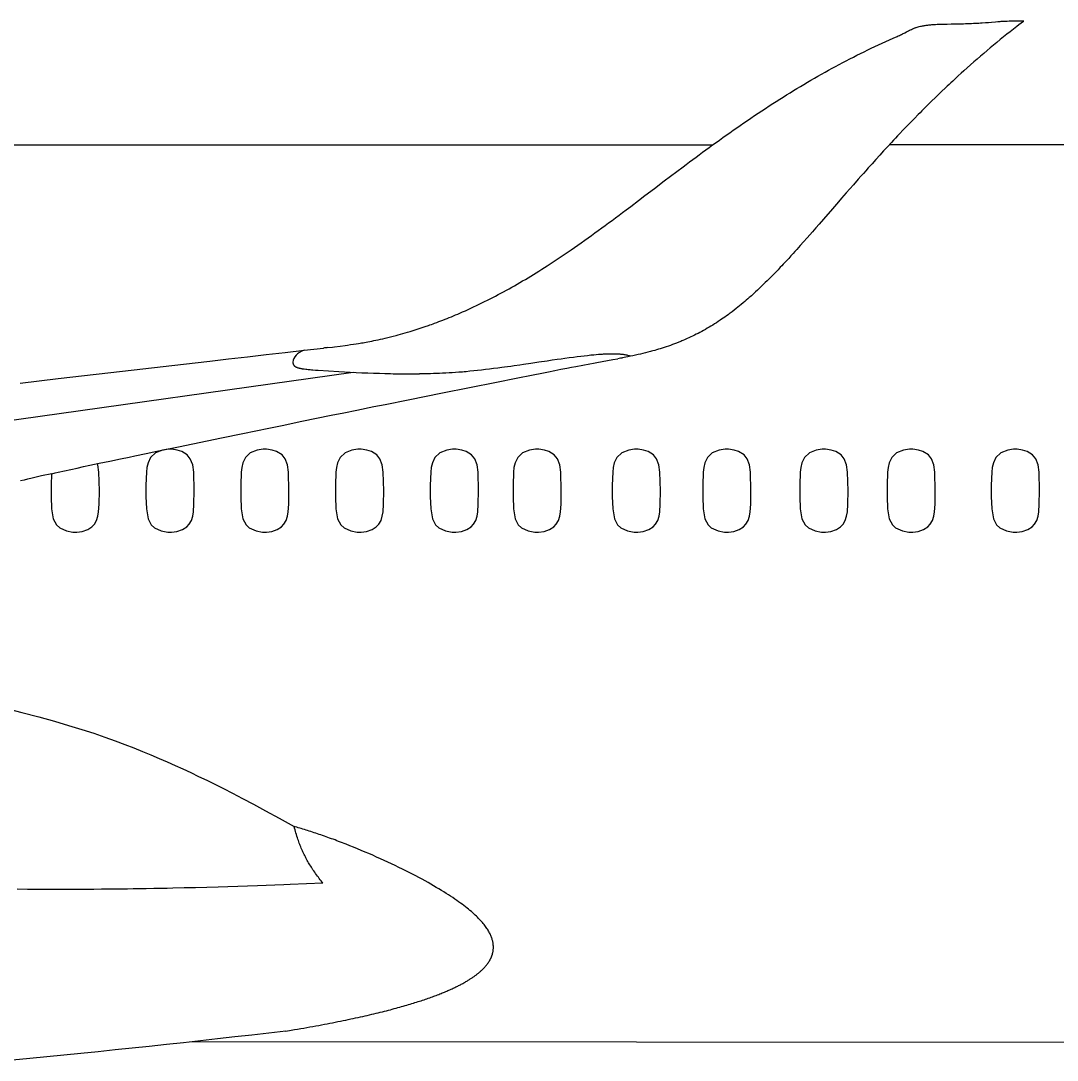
# Model space of a CAD drawing. Header units: millimetres. Extents: x 0 to 164410, y 0 to 99872.
# Drawn here: x 43516 to 50547, y 85120 to 92170 of the extents above; entities that cross this region are included whole.
import ezdxf

# ---------------------------------------------------------------- set-up
doc = ezdxf.new("R2010")
doc.units = ezdxf.units.MM
doc.layers.add('8_SideView', color=1, linetype='Continuous')

msp = doc.modelspace()

# ---------------------------------------------------------------- linework, layer by layer
at = {"layer": '8_SideView', "color": 0, "linetype": 'Continuous'}
for p, q in [((10014.4, 91328.6), (48209.3, 91327.7)), ((49409.6, 91330.7), (56043, 91328.6)), ((37036.8, 88558.5), (45771.6, 89785.9)), ((44476.9, 89257.9), (44430.2, 89238.8)), ((44516.9, 89263.7), (44476.9, 89257.9)), ((44540.1, 89263.7), (44516.9, 89263.7)), ((44578.1, 89258.5), (44540.1, 89263.7)), ((44608.9, 89248.4), (44578.1, 89258.5)), ((45119.9, 89257.9), (45073.2, 89238.8)), ((45159.9, 89263.7), (45119.9, 89257.9)), ((45183.1, 89263.7), (45159.9, 89263.7)), ((45221, 89258.5), (45183.1, 89263.7)), ((45251.9, 89248.4), (45221, 89258.5)), ((45762.9, 89257.9), (45716.2, 89238.8)), ((45802.9, 89263.7), (45762.9, 89257.9)), ((45826.1, 89263.7), (45802.9, 89263.7)), ((45864, 89258.5), (45826.1, 89263.7)), ((45894.9, 89248.4), (45864, 89258.5)), ((46405.9, 89257.9), (46359.2, 89238.8)), ((46445.9, 89263.7), (46405.9, 89257.9)), ((46469.1, 89263.7), (46445.9, 89263.7)), ((46507, 89258.5), (46469.1, 89263.7)), ((46537.9, 89248.4), (46507, 89258.5)), ((46966.8, 89257.9), (46920.2, 89238.8)), ((47006.9, 89263.7), (46966.8, 89257.9)), ((47030.1, 89263.7), (47006.9, 89263.7)), ((47068, 89258.5), (47030.1, 89263.7)), ((47098.8, 89248.4), (47068, 89258.5)), ((47640.1, 89257.9), (47593.4, 89238.8)), ((47680.1, 89263.7), (47640.1, 89257.9)), ((47703.3, 89263.7), (47680.1, 89263.7)), ((47741.2, 89258.5), (47703.3, 89263.7)), ((47772.1, 89248.4), (47741.2, 89258.5)), ((48253.8, 89257.9), (48207.2, 89238.8)), ((48293.8, 89263.7), (48253.8, 89257.9)), ((48317, 89263.7), (48293.8, 89263.7)), ((48355, 89258.5), (48317, 89263.7)), ((48385.8, 89248.4), (48355, 89258.5)), ((48912.5, 89257.9), (48865.9, 89238.8)), ((48952.5, 89263.7), (48912.5, 89257.9)), ((48975.7, 89263.7), (48952.5, 89263.7)), ((49013.7, 89258.5), (48975.7, 89263.7)), ((49044.5, 89248.4), (49013.7, 89258.5)), ((49504.2, 89257.9), (49457.5, 89238.8)), ((49544.2, 89263.7), (49504.2, 89257.9)), ((49567.4, 89263.7), (49544.2, 89263.7)), ((49605.3, 89258.5), (49567.4, 89263.7)), ((49636.2, 89248.4), (49605.3, 89258.5)), ((50211.1, 89257.9), (50164.5, 89238.8)), ((50251.2, 89263.7), (50211.1, 89257.9)), ((50274.4, 89263.7), (50251.2, 89263.7)), ((50312.3, 89258.5), (50274.4, 89263.7)), ((50343.1, 89248.4), (50312.3, 89258.5)), ((44397, 89208.5), (44379.3, 89172.6)), ((44430.2, 89238.8), (44397, 89208.5)), ((44645.5, 89225.3), (44608.9, 89248.4)), ((44666.4, 89199.8), (44645.5, 89225.3)), ((44682.3, 89158), (44666.4, 89199.8)), ((45039.9, 89208.5), (45022.3, 89172.6)), ((45073.2, 89238.8), (45039.9, 89208.5)), ((45288.5, 89225.3), (45251.9, 89248.4)), ((45309.3, 89199.8), (45288.5, 89225.3)), ((45325.3, 89158), (45309.3, 89199.8)), ((45682.9, 89208.5), (45665.2, 89172.6)), ((45716.2, 89238.8), (45682.9, 89208.5)), ((45931.4, 89225.3), (45894.9, 89248.4)), ((45952.3, 89199.8), (45931.4, 89225.3)), ((45968.2, 89158), (45952.3, 89199.8)), ((46325.9, 89208.5), (46308.2, 89172.6)), ((46359.2, 89238.8), (46325.9, 89208.5)), ((46574.4, 89225.3), (46537.9, 89248.4)), ((46595.3, 89199.8), (46574.4, 89225.3)), ((46611.2, 89158), (46595.3, 89199.8)), ((46886.9, 89208.5), (46869.2, 89172.6)), ((46920.2, 89238.8), (46886.9, 89208.5)), ((47135.4, 89225.3), (47098.8, 89248.4)), ((47156.3, 89199.8), (47135.4, 89225.3)), ((47172.2, 89158), (47156.3, 89199.8)), ((47560.1, 89208.5), (47542.4, 89172.6)), ((47593.4, 89238.8), (47560.1, 89208.5)), ((47808.6, 89225.3), (47772.1, 89248.4)), ((47829.5, 89199.8), (47808.6, 89225.3)), ((47845.4, 89158), (47829.5, 89199.8)), ((48173.9, 89208.5), (48156.2, 89172.6)), ((48207.2, 89238.8), (48173.9, 89208.5)), ((48422.4, 89225.3), (48385.8, 89248.4)), ((48443.3, 89199.8), (48422.4, 89225.3)), ((48459.2, 89158), (48443.3, 89199.8)), ((48832.6, 89208.5), (48814.9, 89172.6)), ((48865.9, 89238.8), (48832.6, 89208.5)), ((49081.1, 89225.3), (49044.5, 89248.4)), ((49102, 89199.8), (49081.1, 89225.3)), ((49117.9, 89158), (49102, 89199.8)), ((49424.2, 89208.5), (49406.5, 89172.6)), ((49457.5, 89238.8), (49424.2, 89208.5)), ((49672.7, 89225.3), (49636.2, 89248.4)), ((49693.6, 89199.8), (49672.7, 89225.3)), ((49709.5, 89158), (49693.6, 89199.8)), ((50131.2, 89208.5), (50113.5, 89172.6)), ((50164.5, 89238.8), (50131.2, 89208.5)), ((50379.7, 89225.3), (50343.1, 89248.4)), ((50400.6, 89199.8), (50379.7, 89225.3)), ((50416.5, 89158), (50400.6, 89199.8)), ((44039.3, 89158), (44036.1, 89166.3)), ((44046.2, 89108.2), (44039.3, 89158)), ((44371.9, 89139.7), (44368.4, 89108.4)), ((44379.3, 89172.6), (44371.9, 89139.7)), ((44689.2, 89108.2), (44682.3, 89158)), ((45014.9, 89139.7), (45011.4, 89108.4)), ((45022.3, 89172.6), (45014.9, 89139.7)), ((45332.1, 89108.2), (45325.3, 89158)), ((45657.8, 89139.7), (45654.4, 89108.4)), ((45665.2, 89172.6), (45657.8, 89139.7)), ((45975.1, 89108.2), (45968.2, 89158)), ((46300.8, 89139.7), (46297.4, 89108.4)), ((46308.2, 89172.6), (46300.8, 89139.7)), ((46618.1, 89108.2), (46611.2, 89158)), ((46861.8, 89139.7), (46858.4, 89108.4)), ((46869.2, 89172.6), (46861.8, 89139.7)), ((47179.1, 89108.2), (47172.2, 89158)), ((47535, 89139.7), (47531.6, 89108.4)), ((47542.4, 89172.6), (47535, 89139.7)), ((47852.3, 89108.2), (47845.4, 89158)), ((48148.8, 89139.7), (48145.3, 89108.4)), ((48156.2, 89172.6), (48148.8, 89139.7)), ((48466.1, 89108.2), (48459.2, 89158)), ((48807.5, 89139.7), (48804, 89108.4)), ((48814.9, 89172.6), (48807.5, 89139.7)), ((49124.8, 89108.2), (49117.9, 89158)), ((49399.1, 89139.7), (49395.7, 89108.4)), ((49406.5, 89172.6), (49399.1, 89139.7)), ((49716.4, 89108.2), (49709.5, 89158)), ((50106.1, 89139.7), (50102.7, 89108.4)), ((50113.5, 89172.6), (50106.1, 89139.7)), ((50423.4, 89108.2), (50416.5, 89158)), ((43725.1, 89097.6), (43722.4, 89019.4)), ((44049.5, 88983), (44046.2, 89108.2)), ((44368.4, 89108.4), (44365.4, 89019.4)), ((44692.4, 88983), (44689.2, 89108.2)), ((45011.4, 89108.4), (45008.4, 89019.4)), ((45335.4, 88983), (45332.1, 89108.2)), ((45654.4, 89108.4), (45651.3, 89019.4)), ((45978.4, 88983), (45975.1, 89108.2)), ((46297.4, 89108.4), (46294.3, 89019.4)), ((46621.4, 88983), (46618.1, 89108.2)), ((46858.4, 89108.4), (46855.3, 89019.4)), ((47182.4, 88983), (47179.1, 89108.2)), ((47531.6, 89108.4), (47528.5, 89019.4)), ((47855.6, 88983), (47852.3, 89108.2)), ((48145.3, 89108.4), (48142.3, 89019.4)), ((48469.3, 88983), (48466.1, 89108.2)), ((48804, 89108.4), (48801, 89019.4)), ((49128, 88983), (49124.8, 89108.2)), ((49395.7, 89108.4), (49392.6, 89019.4)), ((49719.7, 88983), (49716.4, 89108.2)), ((50102.7, 89108.4), (50099.6, 89019.4)), ((50426.7, 88983), (50423.4, 89108.2)), ((43722.4, 89019.4), (43722.4, 88944.3)), ((44048, 88891.3), (44049.5, 88983)), ((44365.4, 89019.4), (44365.4, 88944.3)), ((44691, 88891.3), (44692.4, 88983)), ((45008.4, 89019.4), (45008.4, 88944.3)), ((45333.9, 88891.3), (45335.4, 88983)), ((45651.3, 89019.4), (45651.4, 88944.3)), ((45976.9, 88891.3), (45978.4, 88983)), ((46294.3, 89019.4), (46294.4, 88944.3)), ((46619.9, 88891.3), (46621.4, 88983)), ((46855.3, 89019.4), (46855.3, 88944.3)), ((47180.9, 88891.3), (47182.4, 88983)), ((47528.5, 89019.4), (47528.6, 88944.3)), ((47854.1, 88891.3), (47855.6, 88983)), ((48142.3, 89019.4), (48142.3, 88944.3)), ((48467.9, 88891.3), (48469.3, 88983)), ((48801, 89019.4), (48801, 88944.3)), ((49126.6, 88891.3), (49128, 88983)), ((49392.6, 89019.4), (49392.7, 88944.3)), ((49718.2, 88891.3), (49719.7, 88983)), ((50099.6, 89019.4), (50099.6, 88944.3)), ((50425.2, 88891.3), (50426.7, 88983)), ((43722.4, 88944.3), (43725.3, 88860)), ((44365.4, 88944.3), (44368.3, 88860)), ((45008.4, 88944.3), (45011.2, 88860)), ((45651.4, 88944.3), (45654.2, 88860)), ((46294.4, 88944.3), (46297.2, 88860)), ((46855.3, 88944.3), (46858.2, 88860)), ((47528.6, 88944.3), (47531.4, 88860)), ((48142.3, 88944.3), (48145.2, 88860)), ((48801, 88944.3), (48803.9, 88860)), ((49392.7, 88944.3), (49395.5, 88860)), ((50099.6, 88944.3), (50102.5, 88860)), ((43725.3, 88860), (43736.6, 88792.4)), ((44039.7, 88809.7), (44044.5, 88839.9)), ((44044.5, 88839.9), (44048, 88891.3)), ((44368.3, 88860), (44379.6, 88792.4)), ((44682.7, 88809.7), (44687.5, 88839.9)), ((44687.5, 88839.9), (44691, 88891.3)), ((45011.2, 88860), (45022.5, 88792.4)), ((45325.7, 88809.7), (45330.5, 88839.9)), ((45330.5, 88839.9), (45333.9, 88891.3)), ((45654.2, 88860), (45665.5, 88792.4)), ((45968.6, 88809.7), (45973.5, 88839.9)), ((45973.5, 88839.9), (45976.9, 88891.3)), ((46297.2, 88860), (46308.5, 88792.4)), ((46611.6, 88809.7), (46616.5, 88839.9)), ((46616.5, 88839.9), (46619.9, 88891.3)), ((46858.2, 88860), (46869.5, 88792.4)), ((47172.6, 88809.7), (47177.4, 88839.9)), ((47177.4, 88839.9), (47180.9, 88891.3)), ((47531.4, 88860), (47542.7, 88792.4)), ((47845.8, 88809.7), (47850.7, 88839.9)), ((47850.7, 88839.9), (47854.1, 88891.3)), ((48145.2, 88860), (48156.5, 88792.4)), ((48459.6, 88809.7), (48464.4, 88839.9)), ((48464.4, 88839.9), (48467.9, 88891.3)), ((48803.9, 88860), (48815.2, 88792.4)), ((49118.3, 88809.7), (49123.1, 88839.9)), ((49123.1, 88839.9), (49126.6, 88891.3)), ((49395.5, 88860), (49406.8, 88792.4)), ((49709.9, 88809.7), (49714.8, 88839.9)), ((49714.8, 88839.9), (49718.2, 88891.3)), ((50102.5, 88860), (50113.8, 88792.4)), ((50416.9, 88809.7), (50421.7, 88839.9)), ((50421.7, 88839.9), (50425.2, 88891.3)), ((43736.6, 88792.4), (43758.3, 88751.9)), ((44015.7, 88754.9), (44030.9, 88781.1)), ((44030.9, 88781.1), (44039.7, 88809.7)), ((44379.6, 88792.4), (44401.3, 88751.9)), ((44658.7, 88754.9), (44673.8, 88781.1)), ((44673.8, 88781.1), (44682.7, 88809.7)), ((45022.5, 88792.4), (45044.3, 88751.9)), ((45301.7, 88754.9), (45316.8, 88781.1)), ((45316.8, 88781.1), (45325.7, 88809.7)), ((45665.5, 88792.4), (45687.3, 88751.9)), ((45944.7, 88754.9), (45959.8, 88781.1)), ((45959.8, 88781.1), (45968.6, 88809.7)), ((46308.5, 88792.4), (46330.2, 88751.9)), ((46587.7, 88754.9), (46602.8, 88781.1)), ((46602.8, 88781.1), (46611.6, 88809.7)), ((46869.5, 88792.4), (46891.2, 88751.9)), ((47148.6, 88754.9), (47163.8, 88781.1)), ((47163.8, 88781.1), (47172.6, 88809.7)), ((47542.7, 88792.4), (47564.5, 88751.9)), ((47821.9, 88754.9), (47837, 88781.1)), ((47837, 88781.1), (47845.8, 88809.7)), ((48156.5, 88792.4), (48178.2, 88751.9)), ((48435.6, 88754.9), (48450.7, 88781.1)), ((48450.7, 88781.1), (48459.6, 88809.7)), ((48815.2, 88792.4), (48836.9, 88751.9)), ((49094.3, 88754.9), (49109.4, 88781.1)), ((49109.4, 88781.1), (49118.3, 88809.7)), ((49406.8, 88792.4), (49428.6, 88751.9)), ((49686, 88754.9), (49701.1, 88781.1)), ((49701.1, 88781.1), (49709.9, 88809.7)), ((50113.8, 88792.4), (50135.5, 88751.9)), ((50392.9, 88754.9), (50408.1, 88781.1)), ((50408.1, 88781.1), (50416.9, 88809.7)), ((43758.3, 88751.9), (43780.3, 88731.7)), ((43780.3, 88731.7), (43825.9, 88710.2)), ((43825.9, 88710.2), (43870.3, 88702.5)), ((43870.3, 88702.5), (43896.3, 88702.2)), ((43896.3, 88702.2), (43932.9, 88707)), ((43932.9, 88707), (43970.3, 88719.5)), ((43970.3, 88719.5), (43998.8, 88737.4)), ((43998.8, 88737.4), (44015.7, 88754.9)), ((44401.3, 88751.9), (44423.3, 88731.7)), ((44423.3, 88731.7), (44468.9, 88710.2)), ((44468.9, 88710.2), (44513.3, 88702.5)), ((44513.3, 88702.5), (44539.3, 88702.2)), ((44539.3, 88702.2), (44575.9, 88707)), ((44575.9, 88707), (44613.3, 88719.5)), ((44613.3, 88719.5), (44641.7, 88737.4)), ((44641.7, 88737.4), (44658.7, 88754.9)), ((45044.3, 88751.9), (45066.3, 88731.7)), ((45066.3, 88731.7), (45111.9, 88710.2)), ((45111.9, 88710.2), (45156.2, 88702.5)), ((45156.2, 88702.5), (45182.3, 88702.2)), ((45182.3, 88702.2), (45218.8, 88707)), ((45218.8, 88707), (45256.3, 88719.5)), ((45256.3, 88719.5), (45284.7, 88737.4)), ((45284.7, 88737.4), (45301.7, 88754.9)), ((45687.3, 88751.9), (45709.3, 88731.7)), ((45709.3, 88731.7), (45754.9, 88710.2)), ((45754.9, 88710.2), (45799.2, 88702.5)), ((45799.2, 88702.5), (45825.3, 88702.2)), ((45825.3, 88702.2), (45861.8, 88707)), ((45861.8, 88707), (45899.2, 88719.5)), ((45899.2, 88719.5), (45927.7, 88737.4)), ((45927.7, 88737.4), (45944.7, 88754.9)), ((46330.2, 88751.9), (46352.2, 88731.7)), ((46352.2, 88731.7), (46397.9, 88710.2)), ((46397.9, 88710.2), (46442.2, 88702.5)), ((46442.2, 88702.5), (46468.3, 88702.2)), ((46468.3, 88702.2), (46504.8, 88707)), ((46504.8, 88707), (46542.2, 88719.5)), ((46542.2, 88719.5), (46570.7, 88737.4)), ((46570.7, 88737.4), (46587.7, 88754.9)), ((46891.2, 88751.9), (46913.2, 88731.7)), ((46913.2, 88731.7), (46958.8, 88710.2)), ((46958.8, 88710.2), (47003.2, 88702.5)), ((47003.2, 88702.5), (47029.2, 88702.2)), ((47029.2, 88702.2), (47065.8, 88707)), ((47065.8, 88707), (47103.2, 88719.5)), ((47103.2, 88719.5), (47131.7, 88737.4)), ((47131.7, 88737.4), (47148.6, 88754.9)), ((47564.5, 88751.9), (47586.5, 88731.7)), ((47586.5, 88731.7), (47632.1, 88710.2)), ((47632.1, 88710.2), (47676.4, 88702.5)), ((47676.4, 88702.5), (47702.5, 88702.2)), ((47702.5, 88702.2), (47739, 88707)), ((47739, 88707), (47776.4, 88719.5)), ((47776.4, 88719.5), (47804.9, 88737.4)), ((47804.9, 88737.4), (47821.9, 88754.9)), ((48178.2, 88751.9), (48200.2, 88731.7)), ((48200.2, 88731.7), (48245.8, 88710.2)), ((48245.8, 88710.2), (48290.2, 88702.5)), ((48290.2, 88702.5), (48316.2, 88702.2)), ((48316.2, 88702.2), (48352.8, 88707)), ((48352.8, 88707), (48390.2, 88719.5)), ((48390.2, 88719.5), (48418.6, 88737.4)), ((48418.6, 88737.4), (48435.6, 88754.9)), ((48836.9, 88751.9), (48858.9, 88731.7)), ((48858.9, 88731.7), (48904.5, 88710.2)), ((48904.5, 88710.2), (48948.9, 88702.5)), ((48948.9, 88702.5), (48974.9, 88702.2)), ((48974.9, 88702.2), (49011.5, 88707)), ((49011.5, 88707), (49048.9, 88719.5)), ((49048.9, 88719.5), (49077.3, 88737.4)), ((49077.3, 88737.4), (49094.3, 88754.9)), ((49428.6, 88751.9), (49450.5, 88731.7)), ((49450.5, 88731.7), (49496.2, 88710.2)), ((49496.2, 88710.2), (49540.5, 88702.5)), ((49540.5, 88702.5), (49566.6, 88702.2)), ((49566.6, 88702.2), (49603.1, 88707)), ((49603.1, 88707), (49640.5, 88719.5)), ((49640.5, 88719.5), (49669, 88737.4)), ((49669, 88737.4), (49686, 88754.9)), ((50135.5, 88751.9), (50157.5, 88731.7)), ((50157.5, 88731.7), (50203.1, 88710.2)), ((50203.1, 88710.2), (50247.5, 88702.5)), ((50247.5, 88702.5), (50273.6, 88702.2)), ((50273.6, 88702.2), (50310.1, 88707)), ((50310.1, 88707), (50347.5, 88719.5)), ((50347.5, 88719.5), (50376, 88737.4)), ((50376, 88737.4), (50392.9, 88754.9)), ((52445.9, 85240), (44677.9, 85245.4))]:
    msp.add_line(p, q, dxfattribs=at)
for points in [[(50317.6, 92166.3), (50302.4, 92154.8), (50287.2, 92143.2), (50272, 92131.6), (50260.7, 92122.8), (50249.3, 92114), (50226.7, 92096.2), (50204.2, 92078.3), (50181.7, 92060.3), (50159.3, 92042.2), (50137, 92023.9), (50114.7, 92005.5), (50092.6, 91987), (50070.5, 91968.4), (50047.9, 91949.1), (50025.3, 91929.7), (50002.9, 91910.2), (49980.6, 91890.6), (49958.3, 91871), (49936.2, 91851.2), (49914.2, 91831.4), (49895, 91813.9), (49875.9, 91796.5), (49856.8, 91778.9), (49837.9, 91761.3), (49825.4, 91749.7), (49812.9, 91738), (49800.3, 91726.1), (49787.8, 91714.2), (49764.7, 91692.3), (49741.8, 91670.3), (49719.1, 91648.2), (49696.5, 91626.1), (49674, 91603.9), (49651.6, 91581.7), (49629.4, 91559.5), (49616.5, 91546.5), (49603.6, 91533.5), (49578.1, 91507.5), (49552.7, 91481.5), (49527.5, 91455.5), (49502.5, 91429.4), (49477.7, 91403.4), (49464.2, 91389.1), (49450.8, 91374.8), (49436.9, 91360), (49423.1, 91345.2), (49396.1, 91316.2), (49369.4, 91287.2), (49342.9, 91258.3), (49316.6, 91229.4), (49290.5, 91200.6), (49264.7, 91171.8), (49248.2, 91153.4), (49231.8, 91135), (49214.4, 91115.3), (49197, 91095.7), (49163.8, 91058), (49139.6, 91030.5), (49115.7, 91003.1), (49084.1, 90966.8), (49063.2, 90942.8), (49021.9, 90895.2), (48961, 90825), (48931, 90790.5), (48908.7, 90764.9), (48886.5, 90739.5), (48868.4, 90718.9), (48850.5, 90698.4), (48826.7, 90671.5), (48803, 90644.9), (48779.5, 90618.6), (48767.8, 90605.6), (48756.1, 90592.7), (48740.6, 90575.6), (48725.1, 90558.8), (48709.7, 90542.1), (48699.3, 90530.9), (48688.9, 90519.7), (48678.6, 90508.8), (48668.4, 90497.9), (48652.9, 90481.7), (48637.5, 90465.6), (48622.2, 90449.8), (48606.8, 90434.2), (48598.2, 90425.5), (48589.7, 90416.9), (48578.2, 90405.6), (48566.8, 90394.3), (48555.4, 90383.2), (48541.7, 90370), (48528.1, 90357), (48514.4, 90344.1), (48500.8, 90331.4), (48487.2, 90319), (48479.6, 90312.1), (48472.1, 90305.4), (48464.8, 90298.8), (48457.4, 90292.3), (48447.4, 90283.6), (48437.5, 90275), (48427.6, 90266.5), (48415.6, 90256.4), (48403.7, 90246.5), (48391.8, 90236.7), (48379.8, 90227.1), (48367.9, 90217.6), (48354.4, 90207), (48340.9, 90196.7), (48327.3, 90186.5), (48320.6, 90181.5), (48313.8, 90176.5), (48302.9, 90168.7), (48292.1, 90160.9), (48281.2, 90153.3), (48270.3, 90145.8), (48259.4, 90138.4), (48247.1, 90130.2), (48234.7, 90122.2), (48222.4, 90114.3), (48210, 90106.6), (48197.6, 90099), (48185.2, 90091.5), (48172.7, 90084.2), (48160.2, 90077.1), (48147.7, 90070), (48135.2, 90063.2), (48123, 90056.6), (48110.7, 90050.2), (48098.5, 90043.9), (48086.2, 90037.8), (48073.8, 90031.7), (48061.5, 90025.8), (48049, 90020), (48036.6, 90014.4), (48027.1, 90010.1), (48017.5, 90005.9), (48008, 90001.8), (48000.8, 89998.8), (47993.6, 89995.8), (47979.1, 89989.9), (47964.6, 89984.2), (47950, 89978.6), (47936.4, 89973.5), (47922.7, 89968.6), (47909, 89963.7), (47895.2, 89959), (47881.4, 89954.4), (47867.5, 89949.9), (47853.5, 89945.5), (47841.2, 89941.8), (47828.8, 89938.1), (47816.4, 89934.5), (47804, 89931), (47795.7, 89928.7), (47787.3, 89926.5), (47778.9, 89924.2), (47770.4, 89922), (47753.8, 89917.8), (47737, 89913.7), (47720.1, 89909.8), (47703.1, 89906), (47686, 89902.3), (47668.7, 89898.7), (47651.3, 89895.2)], [(49618.3, 92132.5), (49625.4, 92134.1), (49632.5, 92135.6), (49638.7, 92136.7), (49644.9, 92137.8), (49651.1, 92138.8), (49657.4, 92139.7), (49663.7, 92140.6), (49669.9, 92141.4), (49676.2, 92142.1), (49682.6, 92142.7), (49688.9, 92143.3), (49695.2, 92143.9), (49701.6, 92144.4), (49707.9, 92144.8), (49714.3, 92145.3), (49720.7, 92145.6), (49733.5, 92146.3), (49746.5, 92146.8), (49759.6, 92147.3), (49772.9, 92147.6), (49786.3, 92148), (49799.9, 92148.2), (49827.5, 92148.7), (49855.4, 92149.2), (49883.4, 92149.8), (49897.3, 92150.1), (49911.2, 92150.5), (49924.9, 92150.9), (49938.5, 92151.3), (49951.9, 92151.8), (49965, 92152.4), (49977.9, 92152.9), (49990.6, 92153.6), (50003, 92154.2), (50015.1, 92154.9), (50026.9, 92155.7), (50038.3, 92156.4), (50060.3, 92158), (50081.1, 92159.6), (50100.6, 92161.2), (50127.6, 92163.4), (50144.3, 92164.8), (50160, 92165.9), (50167.5, 92166.5), (50174.7, 92166.9), (50181.8, 92167.4), (50188.6, 92167.7), (50195.2, 92168.1), (50207.8, 92168.5), (50219.9, 92168.9), (50231.4, 92169.1), (50248.2, 92169.2), (50264.8, 92169.4), (50281.5, 92169.6), (50298.2, 92169.9), (50303.5, 92170), (50308.7, 92170.1), (50313.4, 92170.1), (50317.7, 92170), (50320.1, 92170), (50321.4, 92169.9)], [(49460.2, 92063.8), (49468.5, 92067.4), (49476.2, 92071), (49483.3, 92074.4), (49490, 92077.6), (49496.2, 92080.7), (49502, 92083.7), (49507.5, 92086.6), (49512.7, 92089.3)], [(49512.7, 92089.4), (49524.3, 92095.5), (49530, 92098.5), (49538.6, 92102.9), (49545, 92106.1), (49551.4, 92109.2), (49557.8, 92112.1), (49564.4, 92115), (49570.9, 92117.7), (49577.5, 92120.3), (49580.9, 92121.5), (49584.2, 92122.7), (49587.6, 92123.8), (49591, 92125), (49597.7, 92127.1), (49604.5, 92129), (49611.3, 92130.8), (49618.3, 92132.5)], [(45643.9, 89958.8), (45683.7, 89964.2), (45716.1, 89968.6), (45732.4, 89970.9), (45753.1, 89973.8), (45773.9, 89976.7), (45790.6, 89979.2), (45807.3, 89981.7), (45817.8, 89983.4), (45828.2, 89985.1), (45838.1, 89986.7), (45847.9, 89988.4), (45859.3, 89990.4), (45870.7, 89992.5), (45883.9, 89995), (45897.1, 89997.6), (45911.5, 90000.5), (45925.8, 90003.5), (45940.1, 90006.5), (45956, 90010.1), (45972, 90013.7), (45987.9, 90017.4), (46006, 90021.8), (46024, 90026.3), (46042.8, 90031.1), (46061.6, 90036), (46077.2, 90040.2), (46092.8, 90044.5), (46108.4, 90048.9), (46124.5, 90053.5), (46140.5, 90058.2), (46156.6, 90063), (46177.1, 90069.3), (46197.6, 90075.8), (46218.3, 90082.5), (46239.1, 90089.3), (46260.1, 90096.4), (46281, 90103.7), (46291.6, 90107.4), (46302.1, 90111.2), (46312.7, 90115), (46323.3, 90118.8), (46337.5, 90124.1), (46351.7, 90129.4), (46365.9, 90134.8), (46380.2, 90140.3), (46394.4, 90145.9), (46408.7, 90151.5), (46423, 90157.3), (46437.4, 90163.1), (46451.6, 90169), (46466, 90175.1), (46480.4, 90181.1), (46494.8, 90187.3), (46513.5, 90195.4), (46532.1, 90203.7), (46550.8, 90212.1), (46569.5, 90220.7), (46588.3, 90229.4), (46607, 90238.2), (46625.7, 90247.2), (46644.5, 90256.3), (46662.9, 90265.3), (46681.3, 90274.5), (46699.6, 90283.8), (46718, 90293.2), (46736.4, 90302.8), (46754.8, 90312.5), (46773.2, 90322.3), (46791.6, 90332.3), (46810, 90342.3), (46828.5, 90352.6), (46846.9, 90362.9), (46865.3, 90373.3), (46883.8, 90383.9), (46902.2, 90394.6), (46920.6, 90405.4), (46939.1, 90416.4), (46957.6, 90427.5), (46976, 90438.6), (46994.5, 90449.9), (47013, 90461.3), (47031.4, 90472.8), (47050, 90484.5), (47068.4, 90496.3), (47086.9, 90508.1), (47107.2, 90521.2), (47127.5, 90534.5), (47147.8, 90547.9), (47168.1, 90561.4), (47188.4, 90575), (47208.7, 90588.7), (47229.1, 90602.6), (47249.5, 90616.6), (47272.4, 90632.5), (47295.4, 90648.5), (47318.4, 90664.7), (47341.4, 90681), (47364.5, 90697.5), (47387.6, 90714.1), (47410.8, 90730.8), (47433.9, 90747.7), (47457.3, 90764.7), (47480.5, 90781.8), (47504, 90799.1), (47527.4, 90816.5), (47551, 90834), (47574.5, 90851.6), (47598.3, 90869.4), (47622, 90887.2), (47653.8, 90911.2), (47707, 90951.4), (47749.8, 90984), (47815, 91033.5), (47881.3, 91083.7), (47923.4, 91115.6), (47965.9, 91147.7), (48009, 91180), (48030.7, 91196.2), (48052.5, 91212.5), (48074.6, 91228.9), (48096.6, 91245.2), (48118.9, 91261.6), (48141.2, 91278.1), (48163.8, 91294.6), (48186.4, 91311.1), (48209.3, 91327.7), (48232.2, 91344.2), (48255.3, 91360.8), (48278.5, 91377.4), (48301.9, 91394), (48325.4, 91410.6), (48349.1, 91427.2), (48372.9, 91443.8), (48396.9, 91460.5), (48420.9, 91477), (48445.2, 91493.6), (48469.5, 91510.1), (48494, 91526.7), (48518.6, 91543.1), (48543.4, 91559.5), (48568.3, 91575.9), (48593.3, 91592.2), (48618.4, 91608.5), (48641.4, 91623.3), (48664.6, 91638), (48687.8, 91652.7), (48711.1, 91667.3), (48734.5, 91681.8), (48758, 91696.2), (48781.5, 91710.6), (48805.1, 91724.8), (48828.7, 91739), (48852.5, 91753), (48876.2, 91766.9), (48900, 91780.7), (48923.9, 91794.4), (48947.8, 91808), (48971.7, 91821.5), (48995.6, 91834.8), (49019.6, 91848), (49043.6, 91861), (49067.6, 91873.9), (49091.7, 91886.7), (49115.8, 91899.4), (49139.9, 91911.9), (49164.1, 91924.3), (49188.3, 91936.5), (49212.5, 91948.6), (49236.9, 91960.6), (49261.2, 91972.5), (49285.7, 91984.3), (49310.2, 91995.9), (49334.8, 92007.4), (49359.6, 92018.9), (49384.4, 92030.2), (49409.6, 92041.5), (49434.9, 92052.7), (49460.2, 92063.8)], [(45597.9, 89953.4), (45629.7, 89957.3), (45643.9, 89958.8)], [(43512.3, 89712.8), (43770.2, 89743), (44027.6, 89773.1), (44284.7, 89803), (44541.4, 89832.7), (44797.6, 89862.3), (44925.5, 89877), (45053.5, 89891.6), (45181.9, 89906.3), (45310.3, 89920.9), (45439.5, 89935.6), (45568.8, 89950.2)], [(47651.3, 89895.2), (47646, 89896.9), (47640.4, 89898.4), (47634.6, 89899.9), (47628.7, 89901.3), (47622.5, 89902.6), (47616, 89903.8), (47610.1, 89904.7), (47604, 89905.6), (47597.7, 89906.4), (47591.3, 89907.1), (47586.9, 89907.5), (47582.5, 89907.9), (47578, 89908.3), (47573.4, 89908.6), (47568.7, 89908.8), (47564, 89909.1), (47558.9, 89909.3), (47553.8, 89909.5), (47543.6, 89909.7), (47533.3, 89909.8), (47522.7, 89909.8), (47513.8, 89909.6), (47504.7, 89909.4), (47495.6, 89909.1), (47488.6, 89908.8), (47481.6, 89908.5), (47467.5, 89907.8), (47459.7, 89907.3), (47451.9, 89906.8), (47436.1, 89905.7), (47420.2, 89904.4), (47404, 89903), (47393.5, 89902), (47382.8, 89901), (47371.6, 89899.8), (47360.4, 89898.6), (47338.2, 89896.2), (47315.9, 89893.6), (47291.4, 89890.6), (47266.6, 89887.4)], [(47651.3, 89895.2), (47642.6, 89893.5), (47634, 89891.7), (47621.6, 89889), (47609.2, 89886.4), (47598.2, 89884), (47592.7, 89882.9), (47584.5, 89881.3), (47575.9, 89879.6), (47567.2, 89878)], [(43727.8, 89098.2), (43749.2, 89103.1), (43770.6, 89108), (43813.3, 89117.7), (43855.9, 89127.2), (43898.6, 89136.7), (43941.2, 89146), (43983.9, 89155.2), (44015.8, 89162), (44047.8, 89168.8), (44083.9, 89176.5), (44119.9, 89184.1), (44192, 89199.2), (44250.5, 89211.4), (44289.5, 89219.5), (44367.4, 89235.6), (44439.7, 89250.6), (44585.1, 89280.6), (44877, 89341), (45021.9, 89371), (45199.8, 89407.8), (45288.6, 89426.1), (45421.7, 89453.5), (45521.7, 89473.9), (45621.8, 89494.3), (45708.8, 89512), (45795.7, 89529.5), (45911.5, 89552.9), (45988.7, 89568.4), (46143.3, 89599.3), (46376.2, 89645.8), (46742.6, 89719.2), (46875.8, 89745.9), (46992.9, 89769.2), (47051.5, 89780.9), (47095.5, 89789.6), (47139.5, 89798.3), (47179.6, 89806.2), (47219.6, 89814), (47250.9, 89820), (47282.2, 89826.1), (47329.7, 89835.1), (47377.2, 89844.1), (47401, 89848.5), (47424.7, 89852.8), (47460.4, 89859.3), (47496, 89865.7), (47531.6, 89871.9), (47567.2, 89878)], [(45361.6, 89855.1), (45361.7, 89853.5), (45361.9, 89851.9), (45362.2, 89849.8), (45362.5, 89847.8), (45363, 89845.8), (45363.7, 89843.4), (45364.1, 89842.3), (45364.5, 89841.2), (45365.2, 89839.5), (45366, 89837.9), (45366.8, 89836.3), (45367.8, 89834.8), (45369, 89833.1), (45370.4, 89831.5), (45371.8, 89829.9), (45373.4, 89828.5), (45375.1, 89827), (45376.7, 89825.9), (45378.3, 89824.8), (45379.9, 89823.8), (45381.2, 89823.1), (45382.6, 89822.3), (45384.1, 89821.6), (45385.6, 89820.9), (45387.1, 89820.2), (45388.7, 89819.6), (45392, 89818.3), (45395.4, 89817.2), (45397.7, 89816.4), (45400.1, 89815.8), (45402.6, 89815.1), (45405.2, 89814.4), (45410.6, 89813.2), (45416.1, 89812.1), (45421.7, 89811), (45425.7, 89810.3), (45429.7, 89809.7), (45434.6, 89809), (45439.5, 89808.3), (45448.8, 89807.1), (45456.8, 89806.2), (45465, 89805.3), (45472.5, 89804.5), (45480.1, 89803.8), (45489.3, 89802.9), (45498.5, 89802.1), (45516.2, 89800.7), (45534.1, 89799.4)], [(47266.6, 89887.4), (47237, 89883.5), (47207.3, 89879.5), (47181, 89875.8), (47154.7, 89872.1), (47121.1, 89867.2), (47087.5, 89862.3), (47031.3, 89854), (46975.2, 89845.7), (46925.3, 89838.4), (46900.5, 89834.8), (46863.4, 89829.4), (46840.2, 89826.2), (46817.2, 89823), (46798.3, 89820.4), (46779.4, 89817.8), (46751.6, 89814.1), (46723.9, 89810.6), (46696.3, 89807.1), (46668.9, 89803.8), (46641.5, 89800.7), (46614.3, 89797.7), (46588.6, 89795), (46563, 89792.5), (46537.5, 89790.1), (46524.8, 89789), (46512.1, 89787.9), (46499.4, 89786.9), (46486.8, 89785.9), (46464.9, 89784.3), (46443.2, 89782.8), (46421.4, 89781.5), (46399.7, 89780.3), (46377.9, 89779.2), (46356.2, 89778.2), (46336.1, 89777.5), (46315.9, 89776.8), (46295.8, 89776.3), (46275.5, 89775.8), (46262.2, 89775.6), (46248.8, 89775.4), (46235, 89775.2), (46221.2, 89775.1)], [(45534.1, 89799.4), (45673.7, 89790.9), (45712.3, 89788.9), (45750.9, 89786.9), (45791, 89785.1), (45830.9, 89783.3), (45870.6, 89781.7), (45909.9, 89780.3), (45948.9, 89779), (45986.5, 89777.9), (46023.7, 89776.9), (46042.2, 89776.5), (46060.5, 89776.2), (46084.7, 89775.7), (46108.8, 89775.4), (46132.6, 89775.1), (46162.4, 89775), (46177.5, 89774.9), (46192.4, 89774.9), (46206.8, 89775), (46221.2, 89775.1)], [(43727.8, 89098.2), (43704.1, 89093.1), (43680.3, 89088), (43656.5, 89082.7), (43638.7, 89078.7), (43620.8, 89074.6), (43585.1, 89066.4), (43561.7, 89061), (43538.2, 89055.4), (43514, 89049.7)], [(43402.8, 87509.3), (43524.5, 87478.7), (43638.5, 87448.6), (43744.2, 87419.2), (43841, 87390.9), (43929.7, 87363.7), (44011.2, 87337.3), (44086.4, 87311.7), (44156.1, 87286.7), (44221.4, 87262.3), (44283, 87238.3), (44341.9, 87214.6), (44398.9, 87191), (44454.4, 87167.5), (44508.9, 87143.8), (44562.6, 87119.9), (44615.9, 87095.7), (44669.3, 87070.9), (44722.9, 87045.4), (44777.3, 87019.2), (44832.9, 86991.9), (44890.9, 86962.9), (44952.9, 86931.3), (45020.2, 86896.2), (45094.2, 86856.8), (45176.4, 86812.3), (45268.2, 86761.8), (45371, 86704.5)], [(45314, 85317.7), (45351, 85323.9), (45372.7, 85327.5), (45394.1, 85331.1), (45415.3, 85334.8), (45436.2, 85338.4), (45456.8, 85342), (45477.3, 85345.7), (45497.4, 85349.3), (45517.3, 85352.9), (45537, 85356.5), (45556.4, 85360.2), (45575.6, 85363.8), (45594.6, 85367.4), (45613.2, 85371), (45631.7, 85374.6), (45650, 85378.2), (45668, 85381.8), (45685.7, 85385.3), (45703.3, 85388.9), (45720.6, 85392.5), (45737.8, 85396.1), (45754.6, 85399.6), (45771.3, 85403.2), (45787.8, 85406.7), (45804, 85410.3), (45820, 85413.8), (45835.9, 85417.4), (45851.4, 85420.9), (45866.9, 85424.4), (45882, 85427.9), (45897.1, 85431.5), (45911.8, 85435), (45926.4, 85438.5), (45940.8, 85442), (45955, 85445.5), (45969, 85448.9), (45982.9, 85452.4), (45996.5, 85455.9), (46009.9, 85459.4), (46023.2, 85462.8), (46036.3, 85466.3), (46049.1, 85469.7), (46061.9, 85473.2), (46074.4, 85476.6), (46086.7, 85480), (46098.9, 85483.4), (46110.9, 85486.8), (46122.7, 85490.2), (46134.4, 85493.7), (46145.9, 85497), (46157.2, 85500.4), (46168.4, 85503.8), (46179.4, 85507.2), (46190.2, 85510.5), (46200.9, 85513.9), (46211.4, 85517.2), (46221.8, 85520.6), (46232, 85523.9), (46242.1, 85527.2), (46252, 85530.5), (46261.8, 85533.8), (46271.3, 85537.1), (46280.8, 85540.4), (46290.1, 85543.7), (46299.3, 85547), (46308.3, 85550.3), (46317.2, 85553.5), (46326, 85556.8), (46334.6, 85560), (46343.1, 85563.2), (46351.4, 85566.5), (46359.6, 85569.7), (46367.7, 85572.9), (46375.7, 85576.1), (46383.5, 85579.3), (46391.2, 85582.5), (46398.8, 85585.6), (46406.2, 85588.8), (46413.5, 85592), (46420.7, 85595.1), (46427.8, 85598.3), (46434.8, 85601.4), (46441.6, 85604.5), (46448.3, 85607.6), (46455, 85610.7), (46461.5, 85613.8), (46467.9, 85616.9), (46474.1, 85620), (46480.3, 85623.1), (46486.4, 85626.1), (46492.3, 85629.2), (46498.2, 85632.2), (46503.9, 85635.3), (46509.6, 85638.3), (46515.1, 85641.3), (46520.6, 85644.3), (46525.9, 85647.3), (46531.2, 85650.3), (46536.3, 85653.3), (46541.4, 85656.2), (46546.3, 85659.2), (46551.2, 85662.2), (46556, 85665.1), (46560.6, 85668), (46565.2, 85671), (46569.7, 85673.9), (46574.2, 85676.8), (46578.5, 85679.7), (46582.7, 85682.6), (46586.9, 85685.5), (46591, 85688.3), (46595, 85691.2), (46598.9, 85694.1), (46602.7, 85696.9), (46606.5, 85699.7), (46610.2, 85702.6), (46613.8, 85705.4), (46617.3, 85708.2), (46620.8, 85711), (46624.1, 85713.8), (46627.4, 85716.6), (46630.7, 85719.4), (46633.8, 85722.2), (46636.9, 85724.9), (46639.9, 85727.7), (46642.9, 85730.4), (46645.8, 85733.2), (46648.6, 85735.9), (46651.4, 85738.6), (46654.1, 85741.3), (46656.7, 85744), (46659.3, 85746.7), (46661.8, 85749.4), (46664.2, 85752.1), (46666.6, 85754.8), (46668.9, 85757.5), (46671.2, 85760.1), (46673.4, 85762.8), (46675.5, 85765.5), (46677.6, 85768.1), (46679.6, 85770.8), (46681.6, 85773.4), (46683.5, 85776), (46685.4, 85778.6), (46687.2, 85781.3), (46689, 85783.9), (46690.7, 85786.5), (46692.4, 85789.1), (46694, 85791.7), (46695.5, 85794.3), (46697.1, 85796.9), (46698.5, 85799.4), (46699.9, 85802), (46701.3, 85804.6), (46702.6, 85807.2), (46703.9, 85809.7), (46705.1, 85812.3), (46706.3, 85814.9), (46707.5, 85817.4), (46708.5, 85820), (46709.6, 85822.6), (46710.6, 85825.1), (46711.6, 85827.7), (46712.5, 85830.2), (46713.4, 85832.8), (46714.2, 85835.3), (46715, 85837.9), (46715.7, 85840.4), (46716.4, 85843), (46717.1, 85845.5), (46717.7, 85848.1), (46718.8, 85853.2), (46719.8, 85858.3), (46720.6, 85863.4), (46721.2, 85868.5), (46721.7, 85873.7), (46722, 85878.8), (46722.2, 85884), (46722.2, 85889.2), (46722, 85894.4), (46721.7, 85899.7), (46721.3, 85904.9), (46720.6, 85910.2), (46719.8, 85915.6), (46718.8, 85921), (46717.7, 85926.4), (46716.4, 85931.8), (46714.9, 85937.3), (46713.2, 85942.9), (46711.3, 85948.5), (46709.3, 85954.2), (46707.1, 85959.9), (46704.6, 85965.6), (46702, 85971.5), (46699.2, 85977.4), (46696.2, 85983.3), (46692.9, 85989.3), (46689.4, 85995.4), (46685.7, 86001.6), (46681.8, 86007.8), (46677.7, 86014.1), (46673.2, 86020.5), (46668.6, 86027), (46663.7, 86033.6), (46658.5, 86040.2), (46653, 86047), (46647.3, 86053.8), (46641.3, 86060.7), (46635, 86067.7), (46628.3, 86074.8), (46621.4, 86082), (46614.2, 86089.4), (46606.6, 86096.8), (46598.7, 86104.3), (46590.4, 86112), (46581.8, 86119.7), (46572.8, 86127.6), (46563.4, 86135.6), (46553.6, 86143.7), (46543.4, 86151.9), (46532.9, 86160.3), (46521.9, 86168.8), (46510.4, 86177.4), (46498.5, 86186.2), (46486.2, 86195.1), (46473.4, 86204.2), (46460.1, 86213.4), (46446.3, 86222.7), (46432, 86232.2), (46417.1, 86241.9), (46401.8, 86251.7), (46385.9, 86261.7), (46369.4, 86271.8), (46352.4, 86282.1), (46334.9, 86292.5), (46316.7, 86303.1), (46298, 86313.8), (46278.7, 86324.7), (46258.9, 86335.8), (46238.4, 86346.9), (46217.4, 86358.2), (46195.9, 86369.6), (46173.8, 86381.2), (46151.3, 86392.8), (46128.2, 86404.4), (46104.6, 86416.2), (46080.7, 86427.9), (46056.3, 86439.7), (46031.5, 86451.5), (46006.5, 86463.3), (45981.1, 86475), (45955.6, 86486.7), (45929.8, 86498.3), (45903.9, 86509.7), (45877.9, 86521.1), (45851.9, 86532.2), (45825.9, 86543.2), (45799.9, 86554), (45774.1, 86564.6), (45748.4, 86574.9), (45722.9, 86585), (45710.2, 86590), (45697.6, 86594.8), (45685.1, 86599.7), (45672.6, 86604.4), (45660.2, 86609.1), (45647.8, 86613.7), (45635.6, 86618.2), (45623.4, 86622.7), (45611.3, 86627.1), (45599.3, 86631.4), (45587.3, 86635.6), (45575.5, 86639.8), (45563.7, 86643.9), (45552, 86648), (45540.5, 86651.9), (45528.9, 86655.8), (45517.6, 86659.6), (45506.2, 86663.3), (45495, 86667), (45483.9, 86670.6), (45472.9, 86674.1), (45461.9, 86677.6), (45451.1, 86680.9), (45440.3, 86684.3), (45429.6, 86687.5), (45419, 86690.7), (45408.6, 86693.8), (45398.1, 86696.8), (45387.8, 86699.7), (45377.6, 86702.6), (45371, 86704.5)], [(45564.9, 86323), (45561.1, 86327.7), (45554.4, 86335.9), (45547.7, 86344.2), (45541.2, 86352.6), (45534.8, 86360.9), (45528.5, 86369.3), (45522.3, 86377.7), (45516.2, 86386.2), (45510.2, 86394.8), (45504.2, 86403.4), (45498.4, 86412.1), (45492.6, 86420.9), (45487.7, 86428.5), (45482.9, 86436.3), (45478.1, 86444.1), (45473.4, 86451.9), (45468.8, 86459.8), (45464.2, 86467.7), (45459.8, 86475.6), (45455.4, 86483.6), (45451, 86491.7), (45446.8, 86499.9), (45442.6, 86508.1), (45438.5, 86516.3), (45434.5, 86524.6), (45430.6, 86532.9), (45426.8, 86541.3), (45423, 86549.7), (45419.3, 86558.2), (45415.7, 86566.7), (45412.2, 86575.3), (45408.8, 86583.9), (45405.5, 86592.5), (45402.2, 86601.2), (45399.1, 86609.9), (45396, 86618.6), (45392.4, 86629.2), (45389, 86639.8), (45385.7, 86650.5), (45382.5, 86661.2), (45379.4, 86672), (45376.5, 86682.8), (45373.7, 86693.6), (45371, 86704.5)], [(43491.7, 86281.4), (43561.3, 86280.9), (43630.8, 86280.5), (43694.5, 86280.3), (43758.1, 86280.2), (43821.7, 86280.3), (43885.3, 86280.4), (43948.8, 86280.7), (44012.2, 86281), (44062.9, 86281.4), (44113.6, 86281.9), (44164.3, 86282.4), (44202.1, 86282.8), (44239.9, 86283.3), (44278, 86283.9), (44316, 86284.4), (44367.5, 86285.3), (44418.9, 86286.1), (44470.2, 86287.1), (44508.7, 86287.9), (44547.2, 86288.7), (44624.1, 86290.5), (44700.9, 86292.4), (44777.7, 86294.4), (44854.3, 86296.6), (44921.4, 86298.6), (44988.3, 86300.8), (45055.2, 86303), (45122, 86305.4), (45181.4, 86307.6), (45240.7, 86309.8), (45300, 86312.2), (45344.4, 86313.9), (45564.9, 86323)], [(45314.7, 85317.8), (45199, 85304.3), (45083.2, 85290.9), (44967.5, 85277.7), (44851.7, 85264.7), (44735.9, 85251.8), (44620, 85239), (44504.2, 85226.4), (44388.3, 85214), (44272.4, 85201.7), (44156.5, 85189.6), (44040.6, 85177.6), (43924.7, 85165.8), (43808.8, 85154.1), (43692.8, 85142.6), (43576.8, 85131.2), (43460.9, 85120)]]:
    msp.add_lwpolyline(points, dxfattribs=at)
msp.add_arc((46020.2, 85945.7), 4029.8, 96.01495, 96.43147, dxfattribs=at)
msp.add_ellipse((47513.5, 89170.1), major_axis=(-2148.7, 701.1), ratio=0.176704, start_param=-0.212898, end_param=0.040935, dxfattribs=at)

doc.saveas('drawing.dxf')
